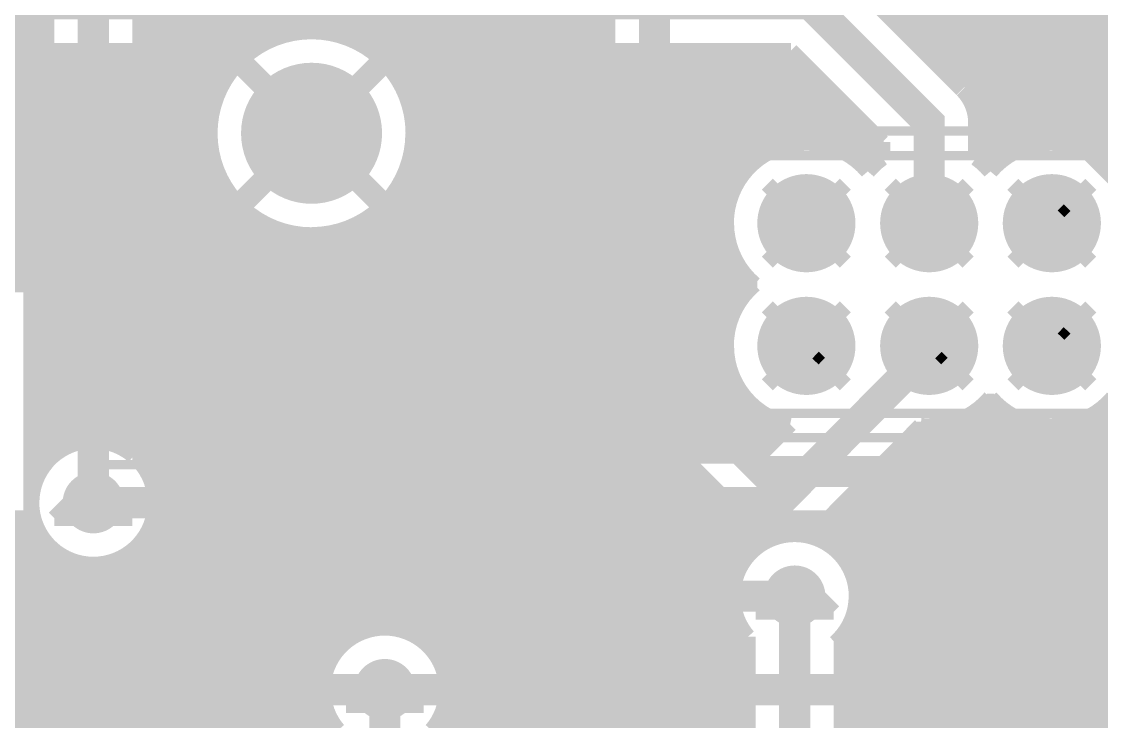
# Model space of a CAD drawing. Extents: x -5 to 100, y -56 to 115.
# Drawn here: x 54.96 to 72.56, y 48.76 to 60.16 of the extents above; entities that cross this region are included whole.
import ezdxf

# ---------------------------------------------------------------- set-up
doc = ezdxf.new("R2010")
doc.units = 0
doc.header["$MEASUREMENT"] = 0
doc.layers.get('0').update_dxf_attribs({"linetype": 'CONTINUOUS'})
for name, color, linetype in [('22-314-0_BOT', 7, 'CONTINUOUS'), ('22-314-0_DRD', 7, 'CONTINUOUS'), ('22-314-0_DRL', 2, 'CONTINUOUS'), ('22-314-0_SMB', 4, 'CONTINUOUS'), ('22-314-0_SMT', 3, 'CONTINUOUS'), ('22-314-0_SST', 5, 'CONTINUOUS'), ('22-314-0_TOP', 10, 'CONTINUOUS'), ('THRUHOLE_TAP', 12, 'CONTINUOUS')]:
    doc.layers.add(name, color=color, linetype=linetype)

# ---------------------------------------------------------------- blocks, each defined once
blk = doc.blocks.new('ROUND_2')
at = {"const_width": 0.8001}
blk.add_lwpolyline([(-0.40005, 0, 1), (0.40005, 0, 1)], format="xyb", close=True, dxfattribs=at)
blk = doc.blocks.new('ROUND_3')
at = {"const_width": 1.14935}
blk.add_lwpolyline([(-0.574674, 0, 1), (0.574674, 0, 1)], format="xyb", close=True, dxfattribs=at)
blk = doc.blocks.new('ROUND_14')
at = {"const_width": 0.50038}
blk.add_lwpolyline([(-0.25019, 0, 1), (0.25019, 0, 1)], format="xyb", close=True, dxfattribs=at)
blk = doc.blocks.new('ROUND_18')
at = {"const_width": 0.65024}
blk.add_lwpolyline([(-0.32512, 0, 1), (0.32512, 0, 1)], format="xyb", close=True, dxfattribs=at)
blk = doc.blocks.new('ROUND_19')
at = {"const_width": 0.40005}
blk.add_lwpolyline([(-0.200024, 0, 1), (0.200024, 0, 1)], format="xyb", close=True, dxfattribs=at)
blk = doc.blocks.new('ROUND_22')
at = {"const_width": 0.14986}
blk.add_lwpolyline([(-0.07493, 0, 1), (0.07493, 0, 1)], format="xyb", close=True, dxfattribs=at)

msp = doc.modelspace()

# ---------------------------------------------------------------- linework, layer by layer
at = {"layer": '22-314-0_BOT'}
for points, const_width in [([(56.05018, 101.69906), (56.134, 101.61778), (56.134, 52.324)], 0.508), ([(63.05042, 101.69906), (63.5, 101.24948), (63.5, 69.342), (64.262, 68.58), (64.262, 66.294), (73.67524, 56.87822), (73.75398, 56.87822)], 0.508), ([(56.896, 98.52406), (56.896, 52.98186)], 0.254), ([(56.9976, 98.4377), (56.9976, 52.84216)], 0.254), ([(57.2262, 98.29546), (57.2262, 39.878)], 0.254), ([(57.4548, 84.582), (57.4548, 39.85006)], 0.254), ([(57.6834, 84.08416), (57.6834, 39.74592)], 0.254), ([(57.912, 83.81238), (57.912, 39.5351)], 0.254), ([(61.5696, 66.48958), (61.5696, 50.01514)], 0.254), ([(61.7982, 66.23558), (61.7982, 49.70018)], 0.254), ([(62.0268, 66.08064), (62.0268, 43.18508)], 0.254), ([(63.1698, 66.06794), (63.1698, 33.782)], 0.254), ([(63.3984, 66.21526), (63.3984, 33.782)], 0.254), ([(62.2554, 65.9892), (62.2554, 42.91584)], 0.254), ([(62.484, 65.94348), (62.484, 42.42054)], 0.254), ([(62.7126, 65.94094), (62.7126, 33.782)], 0.254), ([(62.9412, 65.98158), (62.9412, 33.782)], 0.254), ([(63.627, 65.87236), (63.627, 33.782)], 0.254), ([(63.8556, 65.62344), (63.8556, 33.782)], 0.254), ([(64.0842, 65.39484), (64.0842, 33.782)], 0.254), ([(61.341, 64.6938), (61.341, 58.49366)], 0.254), ([(58.1406, 64.25438), (58.1406, 58.93308)], 0.254), ([(61.1124, 63.99276), (61.1124, 59.1947)], 0.254), ([(58.3692, 63.8429), (58.3692, 59.3471)], 0.254), ([(58.5978, 63.59652), (58.5978, 59.59094)], 0.254), ([(60.8838, 63.69304), (60.8838, 59.49442)], 0.254), ([(58.8264, 63.42888), (58.8264, 59.75858)], 0.254), ([(60.6552, 63.49746), (60.6552, 59.69254)], 0.254), ([(59.055, 63.31204), (59.055, 59.87542)], 0.254), ([(59.2836, 63.23584), (59.2836, 59.95162)], 0.254), ([(60.198, 63.26632), (60.198, 59.92114)], 0.254), ([(60.4266, 63.35776), (60.4266, 59.8297)], 0.254), ([(65.278, 63.246), (65.278, 54.61), (67.056, 52.832), (72.39, 52.832), (73.75398, 54.19598), (73.75398, 54.87924)], 0.508), ([(59.5122, 63.1952), (59.5122, 59.99226)], 0.254), ([(59.7408, 63.18758), (59.7408, 60.00242)], 0.254), ([(59.9694, 63.21044), (59.9694, 59.97702)], 0.254), ([(64.3128, 62.95644), (64.3128, 33.782)], 0.254), ([(64.516, 62.5856), (64.516, 54.61)], 0.254), ([(55.372, 61.40704), (55.372, 52.98186)], 0.254), ([(55.1688, 61.20384), (55.1688, 52.61356)], 0.254), ([(54.9402, 60.97524), (54.9402, 55.88)], 0.254), ([(55.372, 60.1472), (54.30012, 60.1472)], 0.254), ([(64.516, 60.1472), (56.896, 60.1472)], 0.254), ([(55.372, 59.9186), (54.19344, 59.9186)], 0.254), ([(59.1693, 59.9186), (56.896, 59.9186)], 0.254), ([(64.516, 59.9186), (60.2107, 59.9186)], 0.254), ([(55.372, 59.69), (53.99786, 59.69)], 0.254), ([(58.71972, 59.69), (56.896, 59.69)], 0.254), ([(58.56224, 59.47156), (59.69, 58.3438)], 0.381), ([(60.81776, 59.47156), (59.69, 58.3438)], 0.381), ([(64.516, 59.69), (60.65774, 59.69)], 0.254), ([(55.372, 59.4614), (53.52288, 59.4614)], 0.254), ([(58.46318, 59.4614), (56.896, 59.4614)], 0.254), ([(64.516, 59.4614), (60.91428, 59.4614)], 0.254), ([(55.372, 59.2328), (46.33976, 59.2328)], 0.254), ([(58.29046, 59.2328), (56.896, 59.2328)], 0.254), ([(64.516, 59.2328), (61.08954, 59.2328)], 0.254), ([(55.372, 59.0042), (46.11116, 59.0042)], 0.254), ([(58.16854, 59.0042), (56.896, 59.0042)], 0.254), ([(64.516, 59.0042), (61.21146, 59.0042)], 0.254), ([(55.372, 58.7756), (46.0502, 58.7756)], 0.254), ([(58.0898, 58.7756), (56.896, 58.7756)], 0.254), ([(64.516, 58.7756), (61.2902, 58.7756)], 0.254), ([(55.372, 58.547), (46.09592, 58.547)], 0.254), ([(58.04408, 58.547), (56.896, 58.547)], 0.254), ([(64.516, 58.547), (61.33592, 58.547)], 0.254), ([(55.372, 58.3184), (46.10608, 58.3184)], 0.254), ([(58.03138, 58.3184), (56.896, 58.3184)], 0.254), ([(58.56224, 57.21604), (59.69, 58.3438)], 0.381), ([(60.81776, 57.21604), (59.69, 58.3438)], 0.381), ([(64.516, 58.3184), (61.34608, 58.3184)], 0.254), ([(61.341, 58.19394), (61.341, 50.17262)], 0.254), ([(55.372, 58.0898), (46.0883, 58.0898)], 0.254), ([(58.0517, 58.0898), (56.896, 58.0898)], 0.254), ([(64.516, 58.0898), (61.3283, 58.0898)], 0.254), ([(55.372, 57.8612), (46.03496, 57.8612)], 0.254), ([(58.10504, 57.8612), (56.896, 57.8612)], 0.254), ([(64.516, 57.8612), (61.27496, 57.8612)], 0.254), ([(55.372, 57.6326), (45.94606, 57.6326)], 0.254), ([(58.1914, 57.6326), (56.896, 57.6326)], 0.254), ([(58.1406, 57.75452), (58.1406, 39.3065)], 0.254), ([(64.516, 57.6326), (61.18606, 57.6326)], 0.254), ([(61.1124, 57.4929), (61.1124, 50.25644)], 0.254), ([(55.372, 57.404), (45.81398, 57.404)], 0.254), ([(58.32348, 57.404), (56.896, 57.404)], 0.254), ([(58.3692, 57.34304), (58.3692, 39.0779)], 0.254), ([(64.516, 57.404), (61.05398, 57.404)], 0.254), ([(55.372, 57.1754), (45.62602, 57.1754)], 0.254), ([(58.51398, 57.1754), (56.896, 57.1754)], 0.254), ([(58.5978, 57.09666), (58.5978, 38.8493)], 0.254), ([(64.516, 57.1754), (60.86602, 57.1754)], 0.254), ([(60.8838, 57.19318), (60.8838, 50.28184)], 0.254), ([(55.372, 56.9468), (45.34154, 56.9468)], 0.254), ([(58.79846, 56.9468), (56.896, 56.9468)], 0.254), ([(58.8264, 56.92902), (58.8264, 38.6207)], 0.254), ([(64.516, 56.9468), (60.58154, 56.9468)], 0.254), ([(60.6552, 56.9976), (60.6552, 50.25644)], 0.254), ([(55.372, 56.7182), (44.77004, 56.7182)], 0.254), ([(59.36996, 56.7182), (56.896, 56.7182)], 0.254), ([(59.055, 56.81218), (59.055, 38.3921)], 0.254), ([(59.2836, 56.73598), (59.2836, 42.41292)], 0.254), ([(64.516, 56.7182), (60.01004, 56.7182)], 0.254), ([(60.198, 56.76646), (60.198, 50.0126)], 0.254), ([(60.4266, 56.8579), (60.4266, 50.17262)], 0.254), ([(59.5122, 56.69534), (59.5122, 42.9133)], 0.254), ([(59.7408, 56.68772), (59.7408, 43.18508)], 0.254), ([(59.9694, 56.71058), (59.9694, 49.69764)], 0.254), ([(55.372, 56.4896), (28.194, 56.4896)], 0.254), ([(64.516, 56.4896), (56.896, 56.4896)], 0.254), ([(55.372, 56.261), (28.194, 56.261)], 0.254), ([(64.516, 56.261), (56.896, 56.261)], 0.254), ([(55.372, 56.0324), (28.194, 56.0324)], 0.254), ([(64.516, 56.0324), (56.896, 56.0324)], 0.254), ([(55.118, 55.88), (48.768, 55.88), (48.768, 52.07)], 0.254), ([(55.118, 55.88), (55.118, 52.07)], 0.254), ([(55.372, 55.8038), (55.118, 55.8038)], 0.254), ([(64.516, 55.8038), (56.896, 55.8038)], 0.254), ([(55.372, 55.5752), (55.118, 55.5752)], 0.254), ([(64.516, 55.5752), (56.896, 55.5752)], 0.254), ([(55.372, 55.3466), (55.118, 55.3466)], 0.254), ([(64.516, 55.3466), (56.896, 55.3466)], 0.254), ([(55.372, 55.118), (55.118, 55.118)], 0.254), ([(64.516, 55.118), (56.896, 55.118)], 0.254), ([(55.372, 54.8894), (55.118, 54.8894)], 0.254), ([(64.516, 54.8894), (56.896, 54.8894)], 0.254), ([(55.372, 54.6608), (55.118, 54.6608)], 0.254), ([(64.516, 54.6608), (56.896, 54.6608)], 0.254), ([(55.372, 54.4322), (55.118, 54.4322)], 0.254), ([(64.53632, 54.4322), (56.896, 54.4322)], 0.254), ([(64.5414, 54.41442), (64.5414, 33.782)], 0.254), ([(55.372, 54.2036), (55.118, 54.2036)], 0.254), ([(64.63284, 54.2036), (56.896, 54.2036)], 0.254), ([(55.372, 53.975), (55.118, 53.975)], 0.254), ([(64.83604, 53.975), (56.896, 53.975)], 0.254), ([(64.74206, 54.06644), (66.51752, 52.29352)], 0.254), ([(64.77, 54.04104), (64.77, 33.84296)], 0.254), ([(55.372, 53.7464), (55.118, 53.7464)], 0.254), ([(65.06464, 53.7464), (56.896, 53.7464)], 0.254), ([(64.9986, 53.81244), (64.9986, 34.07156)], 0.254), ([(65.2272, 53.58384), (65.2272, 34.30016)], 0.254), ([(55.372, 53.5178), (55.118, 53.5178)], 0.254), ([(65.29324, 53.5178), (56.896, 53.5178)], 0.254), ([(55.372, 53.2892), (55.118, 53.2892)], 0.254), ([(65.52184, 53.2892), (56.896, 53.2892)], 0.254), ([(65.4558, 53.35524), (65.4558, 34.52876)], 0.254), ([(55.372, 53.0606), (55.118, 53.0606)], 0.254), ([(65.75044, 53.0606), (56.896, 53.0606)], 0.254), ([(65.6844, 53.12664), (65.6844, 34.75736)], 0.254), ([(65.913, 52.89804), (65.913, 42.7482)], 0.254), ([(55.26278, 52.832), (55.118, 52.832)], 0.254), ([(65.97904, 52.832), (57.00268, 52.832)], 0.254), ([(66.1416, 52.66944), (66.1416, 43.08094)], 0.254), ([(55.16626, 52.6034), (55.118, 52.6034)], 0.254), ([(66.20764, 52.6034), (57.10174, 52.6034)], 0.254), ([(66.43624, 52.3748), (57.13984, 52.3748)], 0.254), ([(66.3702, 52.44084), (66.3702, 43.2943)], 0.254), ([(66.72326, 52.1462), (57.1246, 52.1462)], 0.254), ([(66.5988, 52.2224), (66.5988, 51.08956)], 0.254), ([(55.118, 52.07), (48.768, 52.07)], 0.254), ([(54.9402, 52.07), (54.9402, 46.355)], 0.254), ([(55.1688, 52.03444), (55.1688, 39.878)], 0.254), ([(66.8274, 52.10556), (66.8274, 51.4858)], 0.254), ([(72.39, 52.07), (67.056, 52.07)], 0.254), ([(67.056, 52.07), (67.056, 51.66868)], 0.254), ([(67.2846, 52.07), (67.2846, 51.76774)], 0.254), ([(67.5132, 52.07), (67.5132, 51.80584)], 0.254), ([(67.7418, 52.07), (67.7418, 51.7906)], 0.254), ([(67.9704, 52.07), (67.9704, 51.72202)], 0.254), ([(68.199, 52.07), (68.199, 51.58232)], 0.254), ([(68.4276, 52.07), (68.4276, 51.31816)], 0.254), ([(68.6562, 52.07), (68.6562, 43.04792)], 0.254), ([(68.8848, 52.07), (68.8848, 42.68978)], 0.254), ([(69.1134, 52.07), (69.1134, 44.73956)], 0.254), ([(69.342, 52.07), (69.342, 45.14342)], 0.254), ([(69.5706, 52.07), (69.5706, 45.35678)], 0.254), ([(69.7992, 52.07), (69.7992, 45.48632)], 0.254), ([(70.0278, 52.07), (70.0278, 45.56252)], 0.254), ([(70.2564, 52.07), (70.2564, 45.59046)], 0.254), ([(70.485, 52.07), (70.485, 45.5803)], 0.254), ([(70.7136, 52.07), (70.7136, 45.52442)], 0.254), ([(70.9422, 52.07), (70.9422, 45.42028)], 0.254), ([(71.1708, 52.07), (71.1708, 45.24756)], 0.254), ([(71.3994, 52.07), (71.3994, 44.95546)], 0.254), ([(71.628, 52.07), (71.628, -3.175)], 0.254), ([(71.8566, 52.07), (71.8566, -3.175)], 0.254), ([(72.0852, 52.07), (72.0852, -3.175)], 0.254), ([(72.3138, 52.07), (72.3138, -3.175)], 0.254), ([(72.5424, 52.08524), (72.5424, -3.175)], 0.254), ([(55.21198, 51.9176), (31.96336, 51.9176)], 0.254), ([(56.9976, 51.80584), (56.9976, 39.878)], 0.254), ([(76.962, 51.9176), (57.05602, 51.9176)], 0.254), ([(55.35168, 51.689), (32.19196, 51.689)], 0.254), ([(55.3974, 51.63566), (55.3974, 39.878)], 0.254), ([(67.08902, 51.689), (56.91632, 51.689)], 0.254), ([(76.962, 51.689), (68.03898, 51.689)], 0.254), ([(55.61584, 51.4604), (32.42056, 51.4604)], 0.254), ([(55.626, 51.45278), (55.626, 39.878)], 0.254), ([(66.802, 51.4604), (56.65216, 51.4604)], 0.254), ([(56.769, 51.54168), (56.769, 39.878)], 0.254), ([(76.962, 51.4604), (68.32346, 51.4604)], 0.254), ([(55.8546, 51.35626), (55.8546, 39.878)], 0.254), ([(56.0832, 51.31816), (56.0832, 39.878)], 0.254), ([(56.3118, 51.33086), (56.3118, 39.878)], 0.254), ([(56.5404, 51.40198), (56.5404, 39.878)], 0.254), ([(66.65214, 51.2318), (32.64916, 51.2318)], 0.254), ([(76.962, 51.2318), (68.47332, 51.2318)], 0.254), ([(66.57594, 51.0032), (32.87776, 51.0032)], 0.254), ([(67.564, 50.8), (67.564, 42.164), (67.38366, 41.98366)], 0.508), ([(76.962, 51.0032), (68.54952, 51.0032)], 0.254), ([(66.55562, 50.7746), (33.10636, 50.7746)], 0.254), ([(76.962, 50.7746), (68.56984, 50.7746)], 0.254), ([(66.58864, 50.546), (33.33496, 50.546)], 0.254), ([(66.5988, 50.51044), (66.5988, 43.44416)], 0.254), ([(76.962, 50.546), (68.53936, 50.546)], 0.254), ([(66.68008, 50.3174), (33.56356, 50.3174)], 0.254), ([(68.4276, 50.28184), (68.4276, 43.27144)], 0.254), ([(76.962, 50.3174), (68.44792, 50.3174)], 0.254), ([(60.28944, 50.0888), (33.79216, 50.0888)], 0.254), ([(66.802, 50.0888), (61.4807, 50.0888)], 0.254), ([(66.802, 50.1396), (66.802, 43.5356)], 0.254), ([(68.326, 50.1396), (68.326, 43.34764)], 0.254), ([(76.962, 50.0888), (68.326, 50.0888)], 0.254), ([(60.06338, 49.8602), (34.02076, 49.8602)], 0.254), ([(66.802, 49.8602), (61.70422, 49.8602)], 0.254), ([(76.962, 49.8602), (68.326, 49.8602)], 0.254), ([(59.94146, 49.6316), (34.24936, 49.6316)], 0.254), ([(66.802, 49.6316), (61.82614, 49.6316)], 0.254), ([(76.962, 49.6316), (68.326, 49.6316)], 0.254), ([(59.88558, 49.403), (34.47796, 49.403)], 0.254), ([(60.706, 49.276), (60.8838, 49.09566), (60.8838, 41.98366)], 0.508), ([(60.8838, 41.98366), (60.8838, 49.276)], 0.508), ([(60.8838, 41.98366), (60.8838, 49.276)], 0.508), ([(66.802, 49.403), (61.88456, 49.403)], 0.254), ([(76.962, 49.403), (68.326, 49.403)], 0.254), ([(59.88304, 49.1744), (34.70656, 49.1744)], 0.254), ([(66.802, 49.1744), (61.8871, 49.1744)], 0.254), ([(76.962, 49.1744), (68.326, 49.1744)], 0.254), ([(59.9313, 48.9458), (34.93516, 48.9458)], 0.254), ([(59.9694, 48.85436), (59.9694, 43.36542)], 0.254), ([(61.7982, 48.85182), (61.7982, 43.36796)], 0.254), ([(66.802, 48.9458), (61.8363, 48.9458)], 0.254), ([(76.962, 48.9458), (68.326, 48.9458)], 0.254), ([(60.0456, 48.7172), (35.16376, 48.7172)], 0.254), ([(66.802, 48.7172), (61.722, 48.7172)], 0.254), ([(76.962, 48.7172), (68.326, 48.7172)], 0.254)]:
    msp.add_lwpolyline(points, dxfattribs=dict(at, const_width=const_width))
at = {"layer": '22-314-0_BOT', "const_width": 0.254}
for points in [[(59.69, 60.00242, 0.4142136), (58.03138, 58.3438)], [(61.34862, 58.3438, 0.4142136), (59.69, 60.00242)], [(58.03138, 58.3438, 0.4142136), (59.69, 56.68518)], [(59.69, 56.68772, 0.4142136), (61.34608, 58.3438)], [(64.516, 54.61, 0.1989124), (64.73918, 54.07118)], [(64.516, 54.61, 0.1989124), (64.73918, 54.07118)], [(55.372, 52.98186, 0.1799515), (55.12731, 52.324)], [(57.14238, 52.324, 0.1799513), (56.89728, 52.98296)], [(55.12562, 52.324, 0.4142136), (56.134, 51.31562)], [(56.134, 51.31562, 0.4142136), (57.14238, 52.324)], [(66.51752, 52.29352, 0.1989124), (67.056, 52.07048)], [(72.39, 52.07, 0.1989119), (72.92882, 52.29318)], [(72.39, 52.07, 0.1989119), (72.92882, 52.29318)], [(67.564, 51.80838, 0.4142136), (66.55562, 50.8)], [(68.57238, 50.8, 0.4142136), (67.564, 51.80838)], [(66.55562, 50.8, 0.1804435), (66.80198, 50.13958)], [(68.326, 50.1396, 0.1804437), (68.57235, 50.8)], [(60.8838, 50.28438, 0.4142136), (59.87542, 49.276)], [(61.89218, 49.276, 0.4142136), (60.8838, 50.28438)], [(59.87796, 49.276, 0.1804439), (60.1237, 48.61724)], [(61.6458, 48.6156, 0.1804437), (61.89215, 49.276)]]:
    msp.add_lwpolyline(points, format="xyb", dxfattribs=at)
at = {"layer": '22-314-0_DRD', "const_width": 0.254}
for points in [[(59.055, 58.9788), (59.055, 57.7088)], [(60.325, 58.9788), (59.055, 58.9788)], [(60.325, 58.9788), (59.055, 57.7088)], [(60.325, 57.7088), (59.055, 58.9788)], [(60.325, 57.7088), (60.325, 58.9788)], [(59.055, 57.7088), (60.325, 57.7088)], [(68.3895, 57.51322), (67.1195, 56.24322)], [(68.3895, 56.24322), (67.1195, 57.51322)], [(70.39102, 57.51322), (69.12102, 56.24322)], [(70.39102, 56.24322), (69.12102, 57.51322)], [(72.39, 57.51322), (71.12, 56.24322)], [(72.39, 56.24322), (71.12, 57.51322)], [(68.3895, 55.51424), (67.1195, 54.24424)], [(68.3895, 54.24424), (67.1195, 55.51424)], [(70.39102, 55.51424), (69.12102, 54.24424)], [(70.39102, 54.24424), (69.12102, 55.51424)], [(72.39, 55.51424), (71.12, 54.24424)], [(72.39, 54.24424), (71.12, 55.51424)], [(56.134, 52.705), (55.499, 52.07)], [(56.769, 52.07), (56.134, 52.705)], [(55.499, 52.07), (56.769, 52.07)], [(67.564, 51.181), (66.929, 50.546)], [(68.199, 50.546), (67.564, 51.181)], [(66.929, 50.546), (68.199, 50.546)], [(60.8838, 49.657), (60.2488, 49.022)], [(60.8838, 49.657), (60.2488, 49.022)], [(61.5188, 49.022), (60.8838, 49.657)], [(61.5188, 49.022), (60.8838, 49.657)], [(60.2488, 49.022), (61.5188, 49.022)], [(60.2488, 49.022), (61.5188, 49.022)]]:
    msp.add_lwpolyline(points, dxfattribs=at)
at = {"layer": '22-314-0_SST'}
for points, const_width in [([(56.0197, 67.64528), (56.0197, 55.245), (57.53862, 55.245), (61.83884, 55.245), (61.83884, 52.94376), (57.53862, 52.94376), (56.31942, 52.94376)], 0.1524), ([(63.3603, 53.24602), (63.3603, 55.245), (63.3603, 67.64528)], 0.1524), ([(57.49036, 58.54446), (57.2389, 58.54446), (57.2389, 55.69458), (61.88964, 55.69458), (61.88964, 58.89498), (62.13856, 58.89498), (62.13856, 61.46546), (57.2389, 61.46546), (57.2389, 58.89498), (57.49036, 58.89498), (57.49036, 58.54446), (57.93994, 58.09488), (57.2389, 58.09488)], 0.1524), ([(70.67042, 59.182), (70.67042, 59.01182), (70.73138, 58.84418), (70.9676, 58.84418), (71.02602, 59.01182), (71.02602, 59.86018)], 0.1524), ([(71.08698, 59.86018), (70.84822, 59.86018)], 0.1524), ([(71.92518, 58.84418), (71.4502, 58.84418), (71.92518, 59.51982), (71.92518, 59.69), (71.86422, 59.86018), (71.50862, 59.86018), (71.4502, 59.69)], 0.1524), ([(72.76338, 58.84418), (72.2884, 58.84418), (72.76338, 59.51982), (72.76338, 59.69), (72.70242, 59.86018), (72.34682, 59.86018), (72.2884, 59.69)], 0.1524), ([(61.44006, 56.0959), (61.44006, 59.34456), (61.88964, 58.89498)], 0.1524), ([(57.93994, 58.09488), (57.93994, 59.34456), (57.2389, 59.34456)], 0.1524), ([(57.49036, 58.89498), (57.93994, 59.34456)], 0.1524), ([(62.13856, 59.34456), (61.44006, 59.34456)], 0.1524), ([(77.05344, 56.77916), (77.75448, 56.77916), (77.75448, 58.37936), (76.65466, 58.37936), (76.65466, 57.98058), (77.05344, 57.98058), (77.05344, 56.77916), (77.05344, 56.38038), (77.05344, 55.97906), (77.05344, 53.38064), (66.45402, 53.38064), (65.75552, 53.38064), (65.75552, 55.97906), (66.45402, 55.97906), (66.45402, 56.38038), (66.45402, 56.77916), (66.45402, 57.98058), (66.85534, 57.98058), (76.65466, 57.98058)], 0.1524), ([(66.85534, 57.98058), (66.85534, 58.37936), (65.75552, 58.37936), (65.75552, 56.77916), (65.75552, 56.38038), (65.75552, 55.97906)], 0.1524), ([(66.85534, 58.37936), (76.65466, 58.37936)], 0.1524), ([(67.50558, 56.6293), (67.50558, 57.12968), (68.00596, 57.12968), (68.00596, 56.6293), (67.90436, 56.72836), (67.60464, 56.72836), (67.50558, 56.6293), (68.00596, 56.6293)], 0.1524), ([(67.60464, 56.72836), (67.60464, 57.03062), (67.50558, 57.12968)], 0.1524), ([(68.00596, 57.12968), (67.90436, 57.03062), (67.60464, 57.03062)], 0.1524), ([(69.90588, 57.03062), (70.00494, 57.12968), (69.50456, 57.12968), (69.60616, 57.03062), (69.90588, 57.03062), (69.90588, 56.72836), (70.00494, 56.6293), (69.50456, 56.6293), (69.60616, 56.72836), (69.90588, 56.72836)], 0.1524), ([(69.50456, 56.6293), (69.50456, 57.12968)], 0.1524), ([(70.00494, 56.6293), (70.00494, 57.12968)], 0.1524), ([(72.00392, 56.6293), (71.50608, 56.6293), (71.50608, 57.12968), (72.00392, 57.12968), (72.00392, 56.6293), (71.90486, 56.72836), (71.90486, 57.03062), (71.60514, 57.03062), (71.50608, 57.12968)], 0.1524), ([(72.00392, 57.12968), (71.90486, 57.03062)], 0.1524), ([(67.90436, 56.72836), (67.90436, 57.03062)], 0.1524), ([(69.60616, 56.72836), (69.60616, 57.03062)], 0.1524), ([(71.60514, 57.03062), (71.60514, 56.72836)], 0.1524), ([(65.75552, 56.77916), (66.45402, 56.77916)], 0.1524), ([(71.50608, 56.6293), (71.60514, 56.72836), (71.90486, 56.72836)], 0.1524), ([(57.2389, 56.0959), (61.44006, 56.0959), (61.88964, 55.69458)], 0.1524), ([(66.45402, 53.38064), (66.45402, 55.97906)], 0.1524), ([(63.3603, 55.245), (61.83884, 55.245), (61.83884, 55.44566), (57.53862, 55.44566), (57.53862, 55.245), (57.53862, 52.94376)], 0.1524), ([(56.0197, 53.24602), (56.0197, 55.245)], 0.1524), ([(67.50558, 54.63032), (67.60464, 54.72938), (67.60464, 55.0291), (67.50558, 55.1307), (67.50558, 54.63032), (68.00596, 54.63032), (68.00596, 55.1307), (67.50558, 55.1307)], 0.1524), ([(67.60464, 54.72938), (67.90436, 54.72938), (67.90436, 55.0291), (68.00596, 55.1307)], 0.1524), ([(67.60464, 55.0291), (67.90436, 55.0291)], 0.1524), ([(70.00494, 55.1307), (70.00494, 54.63032), (69.50456, 54.63032), (69.50456, 55.1307), (70.00494, 55.1307), (69.90588, 55.0291), (69.90588, 54.72938), (69.60616, 54.72938), (69.50456, 54.63032)], 0.1524), ([(69.50456, 55.1307), (69.60616, 55.0291), (69.90588, 55.0291)], 0.1524), ([(69.60616, 55.0291), (69.60616, 54.72938)], 0.1524), ([(72.00392, 54.63032), (71.50608, 54.63032), (71.50608, 55.1307), (72.00392, 55.1307), (72.00392, 54.63032), (71.90486, 54.72938), (71.90486, 55.0291), (71.60514, 55.0291), (71.50608, 55.1307)], 0.1524), ([(71.60514, 54.72938), (71.60514, 55.0291)], 0.1524), ([(72.00392, 55.1307), (71.90486, 55.0291)], 0.1524), ([(62.63132, 53.48732), (62.63132, 54.75732), (62.4205, 54.5465)], 0.254), ([(68.00596, 54.63032), (67.90436, 54.72938)], 0.1524), ([(70.00494, 54.63032), (69.90588, 54.72938)], 0.1524), ([(71.90486, 54.72938), (71.60514, 54.72938), (71.50608, 54.63032)], 0.1524), ([(77.05344, 53.77942), (66.45402, 53.77942)], 0.1524), ([(61.83884, 53.6956), (57.53862, 53.6956)], 0.1524), ([(62.84468, 53.48732), (62.4205, 53.48732)], 0.254), ([(57.53862, 53.19522), (61.83884, 53.19522)], 0.1524), ([(61.83884, 52.94376), (63.06058, 52.94376)], 0.1524)]:
    msp.add_lwpolyline(points, dxfattribs=dict(at, const_width=const_width))
at = {"layer": '22-314-0_SST', "const_width": 0.1524}
for points in [[(56.0197, 53.24602, 0.4142136), (56.31942, 52.9463)], [(63.06058, 52.94376, 0.4142136), (63.36284, 53.24602)]]:
    msp.add_lwpolyline(points, format="xyb", dxfattribs=at)
at = {"layer": '22-314-0_TOP'}
for points, const_width in [([(69.1134, 64.0207), (69.1134, 60.23356)], 0.254), ([(69.342, 63.36284), (69.342, 60.00496)], 0.254), ([(69.5706, 62.92596), (69.5706, 59.77636)], 0.254), ([(69.7992, 62.58814), (69.7992, 59.54776)], 0.254), ([(70.0278, 62.31128), (70.0278, 59.31916)], 0.254), ([(70.2564, 62.0776), (70.2564, 59.09056)], 0.254), ([(70.485, 61.87948), (70.485, 58.73242)], 0.254), ([(70.7136, 61.70676), (70.7136, 57.76722)], 0.254), ([(70.9422, 61.55944), (70.9422, 57.90184)], 0.254), ([(71.1708, 61.43244), (71.1708, 58.04916)], 0.254), ([(71.3994, 61.32576), (71.3994, 58.13552)], 0.254), ([(71.628, 61.23432), (71.628, 58.1787)], 0.254), ([(71.8566, 61.15812), (71.8566, 58.18124)], 0.254), ([(68.35648, 60.99048), (70.28942, 59.05754)], 0.254), ([(72.0852, 61.09716), (72.0852, 58.14314)], 0.254), ([(72.3138, 61.05144), (72.3138, 58.05932)], 0.254), ([(72.5424, 61.01842), (72.5424, 57.92216)], 0.254), ([(53.34, 60.452), (67.818, 60.452), (69.75602, 58.51398), (69.75602, 56.87822)], 0.508), ([(84.2518, 60.1472), (69.19976, 60.1472)], 0.254), ([(84.2518, 59.9186), (69.42836, 59.9186)], 0.254), ([(58.71972, 59.69), (53.99786, 59.69)], 0.254), ([(58.71972, 59.69), (53.99786, 59.69)], 0.254), ([(54.9402, 59.69), (54.9402, 55.88)], 0.254), ([(55.1688, 59.69), (55.1688, 52.61356)], 0.254), ([(55.3974, 59.69), (55.3974, 53.0098)], 0.254), ([(55.626, 59.69), (55.626, 53.19268)], 0.254), ([(55.8546, 59.69), (55.8546, 53.29174)], 0.254), ([(56.0832, 59.69), (56.0832, 53.32984)], 0.254), ([(56.3118, 59.69), (56.3118, 53.3146)], 0.254), ([(56.5404, 59.69), (56.5404, 53.24602)], 0.254), ([(56.769, 59.69), (56.769, 53.10632)], 0.254), ([(56.9976, 59.69), (56.9976, 53.086)], 0.254), ([(57.2262, 59.69), (57.2262, 53.086)], 0.254), ([(57.4548, 59.69), (57.4548, 53.086)], 0.254), ([(57.6834, 59.69), (57.6834, 53.086)], 0.254), ([(57.912, 59.69), (57.912, 53.086)], 0.254), ([(58.1406, 59.69), (58.1406, 58.93308)], 0.254), ([(58.3692, 59.69), (58.3692, 59.3471)], 0.254), ([(58.56224, 59.47156), (59.69, 58.3438)], 0.381), ([(58.5978, 59.69), (58.5978, 59.59094)], 0.254), ([(60.81776, 59.47156), (59.69, 58.3438)], 0.381), ([(67.50304, 59.69), (60.65774, 59.69)], 0.254), ([(67.50304, 59.69), (60.65774, 59.69)], 0.254), ([(60.8838, 59.69), (60.8838, 59.49442)], 0.254), ([(61.1124, 59.69), (61.1124, 59.1947)], 0.254), ([(61.341, 59.69), (61.341, 58.49366)], 0.254), ([(61.5696, 59.69), (61.5696, 53.086)], 0.254), ([(61.7982, 59.69), (61.7982, 53.086)], 0.254), ([(62.0268, 59.69), (62.0268, 53.086)], 0.254), ([(62.2554, 59.69), (62.2554, 53.086)], 0.254), ([(62.484, 59.69), (62.484, 53.086)], 0.254), ([(62.7126, 59.69), (62.7126, 53.086)], 0.254), ([(62.9412, 59.69), (62.9412, 53.086)], 0.254), ([(63.1698, 59.69), (63.1698, 53.086)], 0.254), ([(63.3984, 59.69), (63.3984, 53.086)], 0.254), ([(63.627, 59.69), (63.627, 53.086)], 0.254), ([(63.8556, 59.69), (63.8556, 53.086)], 0.254), ([(64.0842, 59.69), (64.0842, 53.086)], 0.254), ([(64.3128, 59.69), (64.3128, 53.086)], 0.254), ([(64.5414, 59.69), (64.5414, 53.086)], 0.254), ([(64.77, 59.69), (64.77, 53.086)], 0.254), ([(64.9986, 59.69), (64.9986, 53.086)], 0.254), ([(65.2272, 59.69), (65.2272, 53.086)], 0.254), ([(65.4558, 59.69), (65.4558, 53.086)], 0.254), ([(65.6844, 59.69), (65.6844, 53.086)], 0.254), ([(65.913, 59.69), (65.913, 53.086)], 0.254), ([(66.1416, 59.69), (66.1416, 53.086)], 0.254), ([(66.3702, 59.69), (66.3702, 53.086)], 0.254), ([(66.5988, 59.69), (66.5988, 57.48782)], 0.254), ([(66.8274, 59.69), (66.8274, 57.80024)], 0.254), ([(67.056, 59.69), (67.056, 57.98312)], 0.254), ([(67.2846, 59.69), (67.2846, 58.09742)], 0.254), ([(67.50304, 59.69), (68.99402, 58.19902)], 0.254), ([(67.5132, 59.67984), (67.5132, 58.16346)], 0.254), ([(84.04606, 59.69), (69.65696, 59.69)], 0.254), ([(58.46318, 59.4614), (53.52288, 59.4614)], 0.254), ([(67.73164, 59.4614), (60.91428, 59.4614)], 0.254), ([(67.7418, 59.45124), (67.7418, 58.18632)], 0.254), ([(83.78952, 59.4614), (69.88556, 59.4614)], 0.254), ([(58.29046, 59.2328), (45.84954, 59.2328)], 0.254), ([(67.9577, 59.2328), (61.08954, 59.2328)], 0.254), ([(67.9704, 59.2201), (67.9704, 58.16854)], 0.254), ([(83.61426, 59.2328), (70.11416, 59.2328)], 0.254), ([(58.16854, 59.0042), (45.97146, 59.0042)], 0.254), ([(68.1863, 59.0042), (61.21146, 59.0042)], 0.254), ([(83.49234, 59.0042), (70.33768, 59.0042)], 0.254), ([(68.199, 58.9915), (68.199, 58.10758)], 0.254), ([(58.0898, 58.7756), (46.0502, 58.7756)], 0.254), ([(68.4149, 58.7756), (61.2902, 58.7756)], 0.254), ([(68.4276, 58.7629), (68.4276, 58.0009)], 0.254), ([(83.4136, 58.7756), (70.46976, 58.7756)], 0.254), ([(58.04408, 58.547), (46.09592, 58.547)], 0.254), ([(68.6435, 58.547), (61.33592, 58.547)], 0.254), ([(68.6562, 58.5343), (68.6562, 57.82564)], 0.254), ([(83.36788, 58.547), (70.51548, 58.547)], 0.254), ([(70.51802, 58.51398), (70.51802, 57.93994)], 0.254), ([(58.03138, 58.3184), (46.10608, 58.3184)], 0.254), ([(58.56224, 57.21604), (59.69, 58.3438)], 0.381), ([(60.81776, 57.21604), (59.69, 58.3438)], 0.381), ([(68.8721, 58.3184), (61.34608, 58.3184)], 0.254), ([(68.8848, 58.3057), (68.8848, 57.85358)], 0.254), ([(83.35772, 58.3184), (70.51802, 58.3184)], 0.254), ([(61.341, 58.19394), (61.341, 53.086)], 0.254), ([(68.99402, 58.19902), (68.99402, 57.93994)], 0.254), ([(58.0517, 58.0898), (46.0883, 58.0898)], 0.254), ([(67.26174, 58.0898), (61.3283, 58.0898)], 0.254), ([(68.99402, 58.0898), (68.24726, 58.0898)], 0.254), ([(71.26224, 58.0898), (70.51802, 58.0898)], 0.254), ([(73.26122, 58.0898), (72.24776, 58.0898)], 0.254), ([(58.10504, 57.8612), (46.03496, 57.8612)], 0.254), ([(66.89344, 57.8612), (61.27496, 57.8612)], 0.254), ([(68.89242, 57.8612), (68.6181, 57.8612)], 0.254), ([(70.8914, 57.8612), (70.61708, 57.8612)], 0.254), ([(72.89038, 57.8612), (72.61606, 57.8612)], 0.254), ([(58.1914, 57.6326), (45.94606, 57.6326)], 0.254), ([(58.1406, 57.75452), (58.1406, 53.086)], 0.254), ([(66.6877, 57.6326), (61.18606, 57.6326)], 0.254), ([(61.1124, 57.4929), (61.1124, 53.086)], 0.254), ([(58.32348, 57.404), (45.81398, 57.404)], 0.254), ([(58.3692, 57.34304), (58.3692, 53.086)], 0.254), ([(66.55816, 57.404), (61.05398, 57.404)], 0.254), ([(58.51398, 57.1754), (45.62602, 57.1754)], 0.254), ([(58.5978, 57.09666), (58.5978, 53.086)], 0.254), ([(66.48196, 57.1754), (60.86602, 57.1754)], 0.254), ([(60.8838, 57.19318), (60.8838, 53.086)], 0.254), ([(58.79846, 56.9468), (45.34154, 56.9468)], 0.254), ([(58.8264, 56.92902), (58.8264, 53.086)], 0.254), ([(66.44894, 56.9468), (60.58154, 56.9468)], 0.254), ([(60.6552, 56.9976), (60.6552, 53.086)], 0.254), ([(59.36996, 56.7182), (44.77004, 56.7182)], 0.254), ([(59.055, 56.81218), (59.055, 53.086)], 0.254), ([(59.2836, 56.73598), (59.2836, 53.086)], 0.254), ([(66.45656, 56.7182), (60.01004, 56.7182)], 0.254), ([(60.198, 56.76646), (60.198, 53.086)], 0.254), ([(60.4266, 56.8579), (60.4266, 53.086)], 0.254), ([(59.5122, 56.69534), (59.5122, 53.086)], 0.254), ([(59.7408, 56.68772), (59.7408, 53.086)], 0.254), ([(59.9694, 56.71058), (59.9694, 53.086)], 0.254), ([(66.50736, 56.4896), (-3.81, 56.4896)], 0.254), ([(66.60388, 56.261), (-3.81, 56.261)], 0.254), ([(66.5988, 56.26862), (66.5988, 55.48884)], 0.254), ([(66.75882, 56.0324), (-3.81, 56.0324)], 0.254), ([(55.118, 55.88), (48.768, 55.88), (48.768, 52.07)], 0.254), ([(55.118, 55.88), (55.118, 52.07)], 0.254), ([(66.8274, 55.95874), (66.8274, 55.80126)], 0.254), ([(66.82994, 55.8038), (55.118, 55.8038)], 0.254), ([(66.64706, 55.5752), (55.118, 55.5752)], 0.254), ([(66.53276, 55.3466), (55.118, 55.3466)], 0.254), ([(66.46926, 55.118), (55.118, 55.118)], 0.254), ([(56.134, 52.324), (67.29984, 52.324), (69.75602, 54.8005), (69.75602, 54.87924)], 0.508), ([(66.44894, 54.8894), (55.118, 54.8894)], 0.254), ([(66.46672, 54.6608), (55.118, 54.6608)], 0.254), ([(66.52768, 54.4322), (55.118, 54.4322)], 0.254), ([(66.5988, 54.26964), (66.5988, 53.086)], 0.254), ([(66.6369, 54.2036), (55.118, 54.2036)], 0.254), ([(66.81216, 53.975), (55.118, 53.975)], 0.254), ([(66.8274, 53.95976), (66.8274, 53.086)], 0.254), ([(70.81012, 53.975), (70.69836, 53.975)], 0.254), ([(70.7136, 53.99024), (70.7136, 50.038)], 0.254), ([(67.10426, 53.7464), (55.118, 53.7464)], 0.254), ([(67.056, 53.77434), (67.056, 53.15966)], 0.254), ([(71.10476, 53.7464), (70.40626, 53.7464)], 0.254), ([(70.485, 53.79466), (70.485, 50.038)], 0.254), ([(70.9422, 53.85562), (70.9422, 50.038)], 0.254), ([(73.10374, 53.7464), (72.40524, 53.7464)], 0.254), ([(72.5424, 53.8353), (72.5424, 50.038)], 0.254), ([(67.49034, 53.59908), (66.98234, 53.086)], 0.254), ([(67.2846, 53.66004), (67.2846, 53.3908)], 0.254), ([(69.61632, 53.57876), (67.84594, 51.79314)], 0.254), ([(69.7992, 53.57368), (69.7992, 50.038)], 0.254), ([(70.0278, 53.60162), (70.0278, 50.038)], 0.254), ([(70.2564, 53.67274), (70.2564, 50.038)], 0.254), ([(71.1708, 53.71084), (71.1708, 50.038)], 0.254), ([(71.3994, 53.62194), (71.3994, 50.038)], 0.254), ([(71.628, 53.57876), (71.628, 50.038)], 0.254), ([(71.8566, 53.57622), (71.8566, 50.038)], 0.254), ([(72.0852, 53.61432), (72.0852, 50.038)], 0.254), ([(72.3138, 53.69814), (72.3138, 50.038)], 0.254), ([(67.40906, 53.5178), (55.118, 53.5178)], 0.254), ([(98.425, 53.5178), (69.55536, 53.5178)], 0.254), ([(69.5706, 53.53304), (69.5706, 50.038)], 0.254), ([(55.84444, 53.2892), (55.118, 53.2892)], 0.254), ([(67.183, 53.2892), (56.42356, 53.2892)], 0.254), ([(98.425, 53.2892), (69.3293, 53.2892)], 0.254), ([(69.342, 53.3019), (69.342, 50.038)], 0.254), ([(55.44566, 53.0606), (55.118, 53.0606)], 0.254), ([(66.98234, 53.086), (56.79186, 53.086)], 0.254), ([(98.425, 53.0606), (69.10324, 53.0606)], 0.254), ([(69.1134, 53.07076), (69.1134, 50.038)], 0.254), ([(55.26278, 52.832), (55.118, 52.832)], 0.254), ([(98.425, 52.832), (68.87464, 52.832)], 0.254), ([(68.8848, 52.83962), (68.8848, 50.038)], 0.254), ([(55.16626, 52.6034), (55.118, 52.6034)], 0.254), ([(98.425, 52.6034), (68.64858, 52.6034)], 0.254), ([(68.6562, 52.61102), (68.6562, 50.038)], 0.254), ([(98.425, 52.3748), (68.42252, 52.3748)], 0.254), ([(68.4276, 52.37988), (68.4276, 51.31816)], 0.254), ([(55.14086, 52.1462), (55.118, 52.1462)], 0.254), ([(98.425, 52.1462), (68.19646, 52.1462)], 0.254), ([(68.199, 52.14874), (68.199, 51.58232)], 0.254), ([(55.118, 52.07), (48.768, 52.07)], 0.254), ([(54.9402, 52.07), (54.9402, 51.562)], 0.254), ([(55.1688, 52.03444), (55.1688, 51.562)], 0.254), ([(55.21198, 51.9176), (-3.81, 51.9176)], 0.254), ([(98.425, 51.9176), (67.96786, 51.9176)], 0.254), ([(67.9704, 51.9176), (67.9704, 51.72202)], 0.254), ([(55.35168, 51.689), (28.92298, 51.689)], 0.254), ([(55.3974, 51.63566), (55.3974, 51.562)], 0.254), ([(98.425, 51.689), (68.03898, 51.689)], 0.254), ([(55.4736, 51.562), (29.10586, 51.562)], 0.254), ([(98.425, 51.4604), (68.32346, 51.4604)], 0.254), ([(98.425, 51.2318), (68.47332, 51.2318)], 0.254), ([(28.448, 50.8), (67.564, 50.8)], 0.508), ([(98.425, 51.0032), (68.54952, 51.0032)], 0.254), ([(98.425, 50.7746), (68.56984, 50.7746)], 0.254), ([(98.425, 50.546), (68.53936, 50.546)], 0.254), ([(68.4276, 50.28184), (68.4276, 50.038)], 0.254), ([(98.425, 50.3174), (68.44792, 50.3174)], 0.254), ([(77.978, 50.038), (68.22186, 50.038)], 0.254), ([(98.425, 50.0888), (68.27774, 50.0888)], 0.254), ([(60.706, 49.276), (28.194, 49.276)], 0.508), ([(28.194, 49.276), (60.706, 49.276)], 0.508), ([(60.8838, 49.276), (77.978, 49.276), (85.0138, 42.23766), (85.0138, 41.98366)], 0.508)]:
    msp.add_lwpolyline(points, dxfattribs=dict(at, const_width=const_width))
at = {"layer": '22-314-0_TOP', "const_width": 0.254}
for points in [[(58.71972, 59.69, 0.2410834), (58.03057, 58.3438)], [(61.34862, 58.3438, 0.2414123), (60.65813, 59.69055)], [(70.51802, 58.51398, 0.1989124), (70.29484, 59.0528)], [(70.51802, 58.51398, 0.1989124), (70.29484, 59.0528)], [(58.03138, 58.3438, 0.4142136), (59.69, 56.68518)], [(59.69, 56.68772, 0.4142136), (61.34608, 58.3438)], [(67.7545, 58.18632, 0.4142136), (66.4464, 56.87822)], [(68.75526, 57.7215, 0.2211508), (67.7545, 58.1869)], [(71.755, 58.18632, 0.2211511), (70.75468, 57.72113)], [(72.75322, 57.7215, 0.2208224), (71.755, 58.18496)], [(68.99402, 57.93994, 0.0621005), (68.75665, 57.72033)], [(70.75424, 57.7215, 0.061786), (70.51795, 57.93984)], [(66.44894, 56.87822, 0.2208226), (66.91198, 55.8809)], [(66.91122, 55.88, 0.2211508), (66.44582, 54.87924)], [(66.44894, 54.87924, 0.3557924), (67.49034, 53.59908)], [(69.75602, 53.57368, 0.2212117), (70.75459, 54.0382)], [(70.75424, 54.0385, 0.2215405), (71.755, 53.5722)], [(71.755, 53.57368, 0.2208223), (72.75232, 54.03672)], [(69.61632, 53.57876, 0.0267593), (69.75602, 53.57128)], [(56.134, 53.33238, 0.4142136), (55.12562, 52.324)], [(56.79186, 53.086, 0.1799515), (56.134, 53.33069)], [(55.12562, 52.324, 0.2175127), (55.47358, 51.56198)], [(68.57238, 50.8, 0.3392002), (67.82562, 51.77282)], [(68.22186, 50.038, 0.2180118), (68.57069, 50.8)]]:
    msp.add_lwpolyline(points, format="xyb", dxfattribs=at)

# ---------------------------------------------------------------- block references
at = {"layer": '22-314-0_BOT'}
for name, p in [('ROUND_3', (59.69, 58.3438)), ('ROUND_2', (67.7545, 56.87822)), ('ROUND_2', (69.75602, 56.87822)), ('ROUND_2', (71.755, 56.87822)), ('ROUND_2', (67.7545, 54.87924)), ('ROUND_2', (69.75602, 54.87924)), ('ROUND_2', (71.755, 54.87924)), ('ROUND_14', (56.134, 52.324)), ('ROUND_14', (67.564, 50.8)), ('ROUND_14', (60.8838, 49.276))]:
    msp.add_blockref(name, p, dxfattribs=at)
at = {"layer": '22-314-0_DRL'}
for name, p in [('ROUND_18', (59.69, 58.3438)), ('ROUND_19', (67.7545, 56.87822)), ('ROUND_19', (69.75602, 56.87822)), ('ROUND_19', (71.755, 56.87822)), ('ROUND_19', (67.7545, 54.87924)), ('ROUND_19', (69.75602, 54.87924)), ('ROUND_19', (71.755, 54.87924)), ('ROUND_22', (56.134, 52.324)), ('ROUND_22', (67.564, 50.8)), ('ROUND_22', (60.8838, 49.276))]:
    msp.add_blockref(name, p, dxfattribs=at)
at = {"layer": '22-314-0_SMB'}
for name, p in [('ROUND_3', (59.69, 58.3438)), ('ROUND_2', (67.7545, 56.87822)), ('ROUND_2', (69.75602, 56.87822)), ('ROUND_2', (71.755, 56.87822)), ('ROUND_2', (67.7545, 54.87924)), ('ROUND_2', (69.75602, 54.87924)), ('ROUND_2', (71.755, 54.87924))]:
    msp.add_blockref(name, p, dxfattribs=at)
at = {"layer": '22-314-0_SMT'}
for name, p in [('ROUND_3', (59.69, 58.3438)), ('ROUND_2', (67.7545, 56.87822)), ('ROUND_2', (69.75602, 56.87822)), ('ROUND_2', (71.755, 56.87822)), ('ROUND_2', (67.7545, 54.87924)), ('ROUND_2', (69.75602, 54.87924)), ('ROUND_2', (71.755, 54.87924))]:
    msp.add_blockref(name, p, dxfattribs=at)
at = {"layer": '22-314-0_TOP'}
for name, p in [('ROUND_3', (59.69, 58.3438)), ('ROUND_2', (67.7545, 56.87822)), ('ROUND_2', (69.75602, 56.87822)), ('ROUND_2', (71.755, 56.87822)), ('ROUND_2', (67.7545, 54.87924)), ('ROUND_2', (69.75602, 54.87924)), ('ROUND_2', (71.755, 54.87924)), ('ROUND_14', (56.134, 52.324)), ('ROUND_14', (67.564, 50.8)), ('ROUND_14', (60.8838, 49.276))]:
    msp.add_blockref(name, p, dxfattribs=at)
at = {"layer": 'THRUHOLE_TAP'}
for name, p in [('ROUND_18', (59.69, 58.3438)), ('ROUND_19', (67.7545, 56.87822)), ('ROUND_19', (69.75602, 56.87822)), ('ROUND_19', (71.755, 56.87822)), ('ROUND_19', (67.7545, 54.87924)), ('ROUND_19', (69.75602, 54.87924)), ('ROUND_19', (71.755, 54.87924)), ('ROUND_22', (56.134, 52.324)), ('ROUND_22', (67.564, 50.8)), ('ROUND_22', (60.8838, 49.276))]:
    msp.add_blockref(name, p, dxfattribs=at)

doc.saveas('drawing.dxf')
